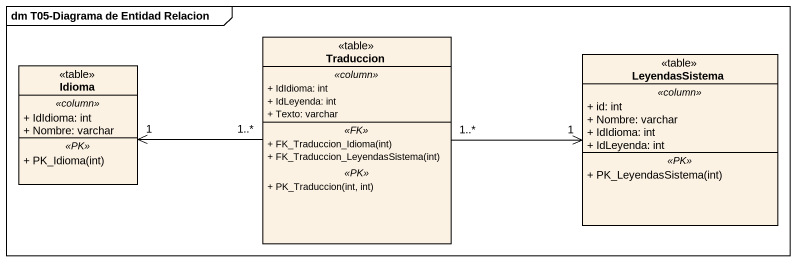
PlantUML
@startuml
mainframe dm T05-Diagrama de Entidad Relacion
hide circle
hide empty members
skinparam classAttributeIconSize 0
class Traduccion <<table>> {
  .. <<column>> ..
  + IdIdioma: int
  + IdLeyenda: int
  + Texto: varchar
  .. <<FK>> ..
  + FK_Traduccion_Idioma(int)
  + FK_Traduccion_LeyendasSistema(int)
  .. <<PK>> ..
  + PK_Traduccion(int, int)
}
class Idioma <<table>> {
  .. <<column>> ..
  + IdIdioma: int
  + Nombre: varchar
  .. <<PK>> ..
  + PK_Idioma(int)
}
class LeyendasSistema <<table>> {
  .. <<column>> ..
  + id: int
  + Nombre: varchar
  + IdIdioma: int
  + IdLeyenda: int
  .. <<PK>> ..
  + PK_LeyendasSistema(int)
}
Traduccion "1..*" -left-> "1" Idioma
Traduccion "1..*" -right-> "1" LeyendasSistema
@enduml
